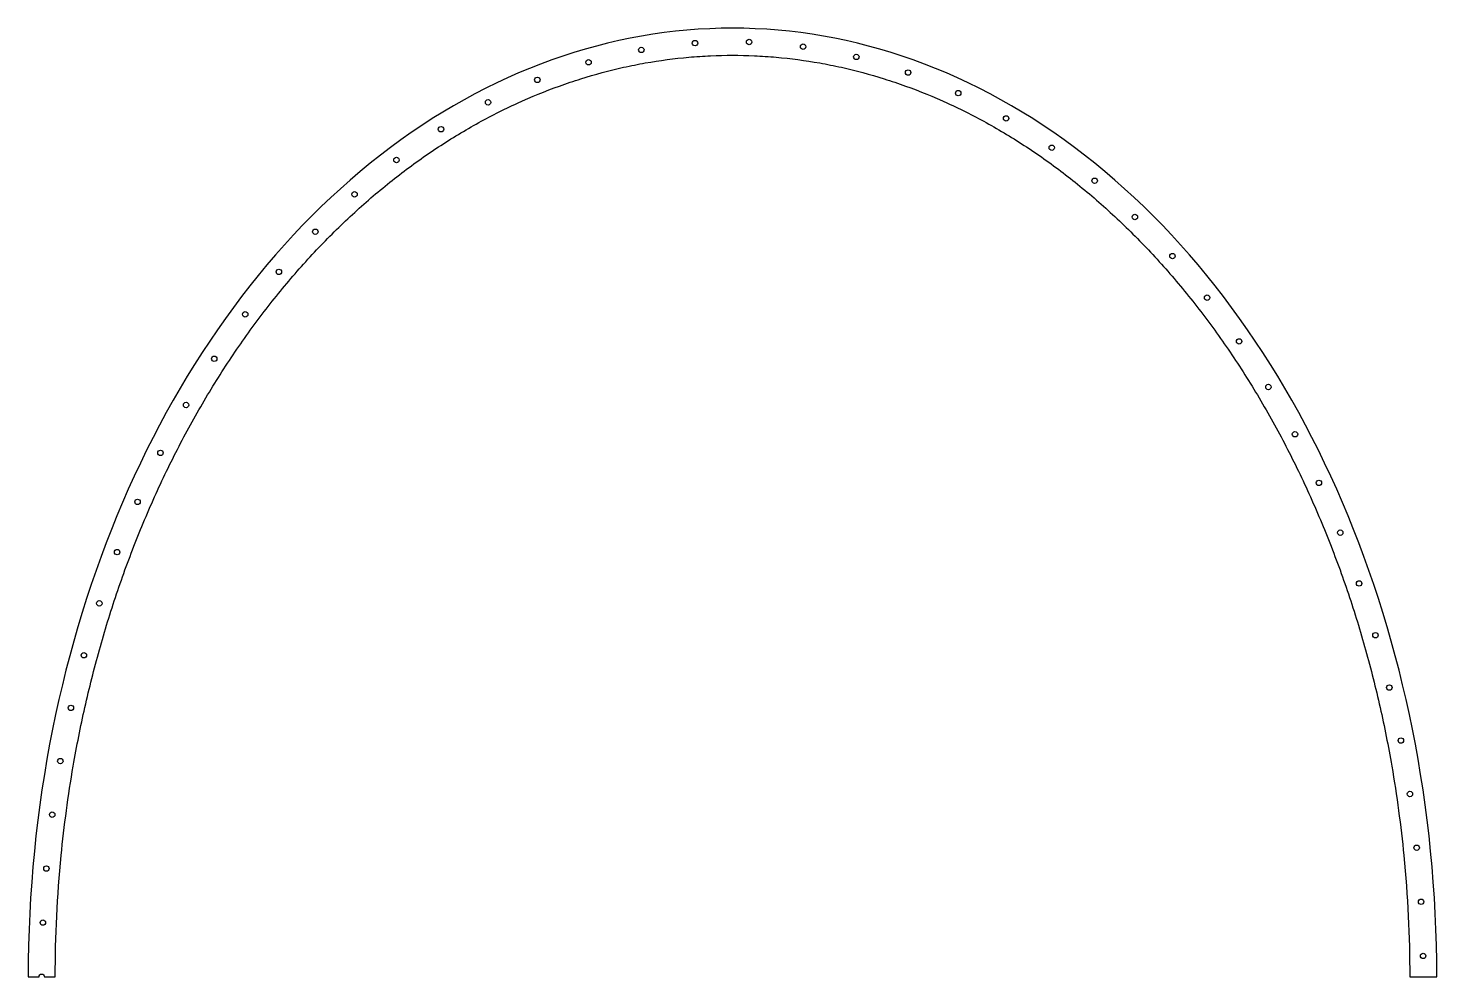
# Model space of a CAD drawing. Header units: millimetres. Extents: x -130 to 130, y 0 to 175.
import ezdxf

# ---------------------------------------------------------------- set-up
doc = ezdxf.new("R2010")
doc.units = ezdxf.units.MM

msp = doc.modelspace()

# ---------------------------------------------------------------- linework, layer by layer
msp.add_line((125, 0), (130, 0))
msp.add_lwpolyline([(-130, 0), (-128, 0, -1), (-127, 0), (-125, 0)], format="xyb")
for centre in [(-6.92, 172.25), (3.07, 172.45), (13.03, 171.59), (-26.57, 168.71), (-16.83, 170.99), (22.85, 169.7), (32.42, 166.82), (-36.02, 165.46), (-45.12, 161.32), (41.66, 163.02), (50.51, 158.36), (-53.8, 156.37), (58.92, 152.95), (-62.03, 150.68), (66.84, 146.86), (-69.76, 144.35), (74.27, 140.17), (-77, 137.45), (81.2, 132.96), (-83.72, 130.05), (87.61, 125.29), (-89.94, 122.22), (93.51, 117.22), (-95.65, 114.01), (98.91, 108.8), (-100.86, 105.48), (103.82, 100.09), (-105.58, 96.66), (108.24, 91.12), (-109.81, 87.61), (112.18, 81.93), (-113.58, 78.34), (115.66, 72.56), (-116.87, 68.9), (118.67, 63.02), (-119.72, 59.32), (121.24, 53.36), (-122.11, 49.61), (123.36, 43.59), (-124.06, 39.8), (125.04, 33.73), (-125.57, 29.92), (126.28, 23.81), (-126.64, 19.98), (127.09, 13.84), (-127.29, 10), (127.47, 3.85)]:
    msp.add_circle(centre, 0.5)
msp.add_ellipse((0, 0), major_axis=(0, 175), ratio=0.742857, start_param=4.712389, end_param=7.853982)
msp.add_open_spline([(-125, 0), (-125, 7.47), (-124.36, 20.55), (-122.37, 35.27), (-120.35, 46.14), (-118.74, 53.28), (-116.41, 62.06), (-114.29, 68.96), (-111.33, 77.38), (-108.72, 83.95), (-105.17, 91.93), (-102.1, 98.11), (-97.99, 105.57), (-94.49, 111.3), (-89.87, 118.17), (-85.98, 123.4), (-80.9, 129.6), (-76.66, 134.29), (-71.16, 139.77), (-66.62, 143.86), (-60.77, 148.58), (-55.97, 152.03), (-49.83, 155.94), (-44.81, 158.74), (-38.44, 161.81), (-33.26, 163.92), (-26.72, 166.13), (-21.43, 167.55), (-14.77, 168.88), (-9.41, 169.59), (-2.69, 170.03), (2.69, 170.03), (9.41, 169.59), (14.77, 168.88), (21.43, 167.55), (26.72, 166.13), (33.26, 163.92), (38.44, 161.81), (44.81, 158.74), (49.83, 155.94), (55.97, 152.03), (60.77, 148.58), (66.62, 143.86), (71.16, 139.77), (76.66, 134.29), (80.9, 129.6), (85.98, 123.4), (89.87, 118.17), (94.49, 111.3), (97.99, 105.57), (102.1, 98.11), (105.17, 91.93), (108.72, 83.95), (111.33, 77.38), (114.29, 68.96), (116.41, 62.06), (118.74, 53.28), (120.35, 46.14), (122.37, 35.27), (124.36, 20.55), (125, 7.47), (125, 0)], degree=3, knots=[4.712389, 4.712389, 4.712389, 4.712389, 4.843289, 4.941463, 4.974188, 5.039638, 5.072363, 5.137813, 5.170538, 5.235988, 5.268713, 5.334163, 5.366887, 5.432337, 5.465062, 5.530512, 5.563237, 5.628687, 5.661412, 5.726862, 5.759587, 5.825036, 5.857761, 5.923211, 5.955936, 6.021386, 6.054111, 6.119561, 6.152286, 6.217735, 6.25046, 6.31591, 6.348635, 6.414085, 6.44681, 6.51226, 6.544985, 6.610435, 6.643159, 6.708609, 6.741334, 6.806784, 6.839509, 6.904959, 6.937684, 7.003134, 7.035859, 7.101308, 7.134033, 7.199483, 7.232208, 7.297658, 7.330383, 7.395833, 7.428558, 7.494007, 7.526732, 7.592182, 7.624907, 7.723082, 7.853982, 7.853982, 7.853982, 7.853982])

doc.saveas('drawing.dxf')
